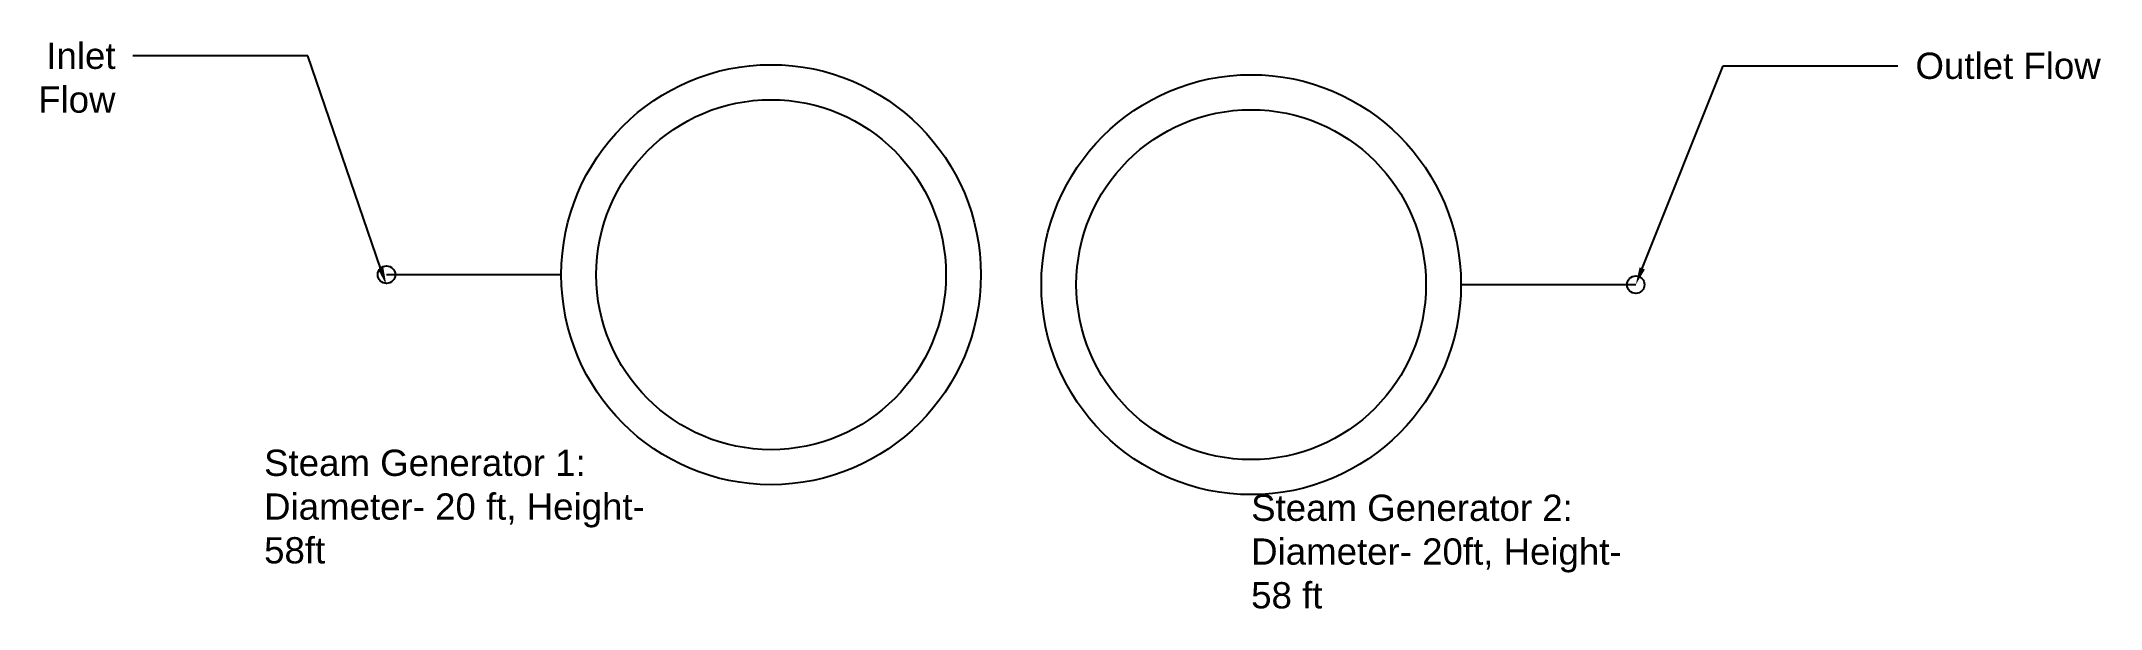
# Model space of a CAD drawing. Header units: inches. Extents: x 1 to 119, y 31 to 64.
import ezdxf
from ezdxf import colors
from ezdxf.entities.mleader import LeaderData, LeaderLine
from ezdxf.math import Vec2, Vec3

# ---------------------------------------------------------------- set-up
doc = ezdxf.new("R2010")
doc.units = ezdxf.units.IN
doc.header["$MEASUREMENT"] = 0
doc.styles.get("Standard").update_dxf_attribs({"font": 'arial.ttf'})

msp = doc.modelspace()

# ---------------------------------------------------------------- linework, layer by layer
for p, q in [((30.54, 50.57), (20.54, 50.57)), ((82, 50), (92, 50))]:
    msp.add_line(p, q)
for centre, radius in [((42.54, 50.57), 12), ((70, 50), 12), ((42.54, 50.57), 10), ((70, 50), 10), ((20.54, 50.57), 0.5), ((92, 50), 0.5)]:
    msp.add_circle(centre, radius)

# ---------------------------------------------------------------- texts
at = {"char_height": 1.5, "attachment_point": 1}
for s, width, insert in [('\\pxt10;Steam Generator 1: Diameter- 20 ft, Height- 58ft', 22.5, (13.54, 40.57)), ('Steam Generator 2: Diameter- 20ft, Height- 58 ft', 23.5, (70, 38))]:
    msp.add_mtext_dynamic_manual_height_columns(s, width=width, gutter_width=1, heights=[0], dxfattribs=dict(at, insert=insert))

# ---------------------------------------------------------------- leaders
ml = msp.add_multileader_mtext('Standard')
ml.set_content('Inlet Flow', color=256)
ml.set_leader_properties()
ml.build(insert=Vec2(0, 0))
ml.multileader.update_dxf_attribs({"dogleg_length": 10, "arrow_head_size": 1})
ctx = ml.context
ctx.base_point, ctx.char_height, ctx.arrow_head_size, ctx.landing_gap_size, ctx.plane_origin = Vec3(-0.2, 63.07), 1.5, 1, 1, Vec3(20.53, 49.99)
ctx.text_align_type = 2
notes = []
notes.append((ctx, [(0, (1, 1, 0), (16.04, 63.07), (-1, 0), 10, [(0, [(20.53, 49.99)], 0, [])])]))
ctx.mtext.insert, ctx.mtext.width, ctx.mtext.alignment, ctx.mtext.flow_direction = Vec3(5.04, 63.83), 1.4821, 3, 5
ml = msp.add_multileader_mtext('Standard')
ml.set_content('Outlet Flow', color=256)
ml.set_leader_properties()
ml.build(insert=Vec2(0, 0))
ml.multileader.update_dxf_attribs({"dogleg_length": 10, "arrow_head_size": 1})
ctx = ml.context
ctx.base_point, ctx.char_height, ctx.arrow_head_size, ctx.landing_gap_size, ctx.plane_origin = Vec3(107, 62.5), 1.5, 1, 1, Vec3(92, 50)
notes.append((ctx, [(0, (1, 1, 0), (97, 62.5), (1, 0), 10, [(0, [(92, 50)], 0, [])])]))
ctx.mtext.insert, ctx.mtext.flow_direction = Vec3(108, 63.26), 5
for ctx, leaders in notes:
    for number, flags, end, landing, length, lines in leaders:
        leader = LeaderData()
        leader.index, (leader.has_last_leader_line, leader.has_dogleg_vector, leader.attachment_direction) = number, flags
        leader.last_leader_point, leader.dogleg_vector, leader.dogleg_length = Vec3(end), Vec3(landing), length
        for number, points, colour, breaks in lines:
            line = LeaderLine()
            line.index, line.vertices, line.color, line.breaks = number, Vec3.list(points), colors.encode_raw_color(colour), breaks
            leader.lines.append(line)
        ctx.leaders.append(leader)

doc.saveas('drawing.dxf')
